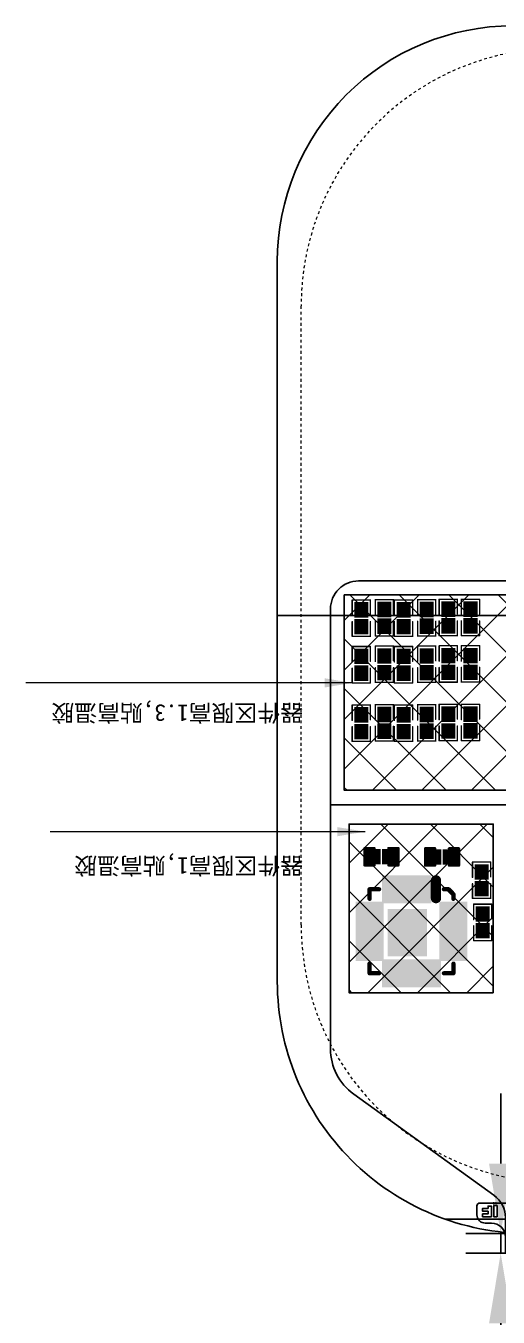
# Model space of a CAD drawing. Header units: inches. Extents: x 1765 to 5217, y -1519 to 441.
# Drawn here: x 4181.76 to 4198.64, y -1301.15 to -1255.02 of the extents above; entities that cross this region are included whole.
import ezdxf

# ---------------------------------------------------------------- set-up
doc = ezdxf.new("R2010")
doc.units = ezdxf.units.IN
doc.header["$MEASUREMENT"] = 0
doc.linetypes.add('CENTER', pattern=[0.6, 0.375, -0.075, 0.075, -0.075])
doc.linetypes.add('DOT', pattern=[0.2, 0.1, -0.1])
doc.layers.add('AA', color=7, linetype='Continuous', lineweight=13)
doc.layers.add('DIM', color=3, linetype='Continuous', lineweight=15)
for name, color, linetype in [('FPC', 7, 'Continuous'), ('TOPLAYER', 1, 'Continuous'), ('TOPOVERLAY', 2, 'Continuous'), ('TOPPASTE', 8, 'Continuous'), ('TOPSOLDER', 216, 'Continuous')]:
    doc.layers.add(name, color=color, linetype=linetype)
doc.styles.add('TITLE', font='arial.ttf')
doc.styles.add('宋体', font='')
doc.styles.get('宋体').set_extended_font_data('SimSun')
doc.dimstyles.new('ISO-25', dxfattribs={"dimtxt": 2, "dimasz": 2.5, "dimexe": 1.25, "dimexo": 0.625, "dimtad": 0, "dimrnd": 0.005, "dimdsep": 46, "dimtxsty": '宋体', "dimcen": 2.5, "dimclrd": 3, "dimclre": 3, "dimclrt": 3, "dimadec": 0, "dimazin": 0, "dimtfac": 1, "dimtmove": 0, "dimatfit": 3, "dimfxl": 0, "dimarcsym": 0})
doc.dimstyles.new('ISO-25$7', dxfattribs={"dimscale": 0.5, "dimtxt": 2.5, "dimasz": 2, "dimexe": 1.25, "dimexo": 0.625, "dimtad": 0, "dimdsep": 46, "dimtxsty": 'TITLE', "dimcen": 2.5, "dimclrd": 7, "dimclre": 256, "dimclrt": 7, "dimadec": 0, "dimazin": 0, "dimtfac": 1, "dimtmove": 0, "dimatfit": 0, "dimfxl": 0, "dimlwd": 9, "dimlwe": 9, "dimarcsym": 0})
pattern_1 = [(225, (7869.7683, -2803.9446), (0.88388348, -0.88388348), []), (315, (7869.7683, -2803.9446), (0.88388348, 0.88388348), [])]

# ---------------------------------------------------------------- blocks, each defined once
blk = doc.blocks.new('*D121')
at = {"layer": 'Defpoints', "color": 0, "transparency": 16777216}
for p in [(4208.151, -1298.16), (4198.734, -1298.86), (4208.151, -1298.86)]:
    blk.add_point(p, dxfattribs=at)
at = {"layer": 'DIM', "color": 3, "lineweight": -2, "transparency": 16777216}
for p, q in [((4198.734, -1295.66), (4198.734, -1293.16)), ((4207.526, -1298.16), (4197.484, -1298.16)), ((4198.734, -1298.16), (4198.734, -1298.86)), ((4207.526, -1298.86), (4197.484, -1298.86)), ((4198.734, -1301.36), (4198.734, -1303.871))]:
    blk.add_line(p, q, dxfattribs=at)
at = {"layer": 'DIM', "color": 3, "transparency": 16777216}
for points in [[(4198.318, -1295.66), (4199.151, -1295.66), (4198.734, -1298.16)], [(4198.318, -1301.36), (4199.151, -1301.36), (4198.734, -1298.86)]]:
    blk.add_solid(points, dxfattribs=at)
at = {"layer": 'DIM', "color": 3, "transparency": 16777216, "insert": (4198.734, -1306.479), "char_height": 2, "attachment_point": 5, "rotation": 90, "style": '宋体'}
blk.add_mtext('0.7', dxfattribs=at)
blk = doc.blocks.new('IC_CHSC6413_5')
at = {"layer": 'TOPLAYER', "const_width": 0.170002}
blk.add_lwpolyline([(-0.314998, 0), (0.314998, 0)], dxfattribs=at)
at = {"layer": 'TOPLAYER', "const_width": 0.085001}
for points in [[(-0.357497, 0, 1), (-0.272499, 0, 1)], [(0.272499, 0, 1), (0.357497, 0, 1)]]:
    blk.add_lwpolyline(points, format="xyb", close=True, dxfattribs=at)
at = {"layer": 'TOPLAYER'}
for points in [[(0.539991, 0.224993), (0.709993, 0.224993), (0.539991, 1.024992), (0.709993, 1.024992)], [(0.890003, 0.224993), (1.060005, 0.224993), (0.890003, 1.024992), (1.060005, 1.024992)], [(1.23999, 0.224993), (1.409992, 0.224993), (1.23999, 1.024992), (1.409992, 1.024992)], [(1.590002, 0.224993), (1.760004, 0.224993), (1.590002, 1.024992), (1.760004, 1.024992)], [(1.939988, 0.224993), (2.109991, 0.224993), (1.939988, 1.024992), (2.109991, 1.024992)], [(2.29, 0.224993), (2.460003, 0.224993), (2.29, 1.024992), (2.460003, 1.024992)], [(2.599995, 0.085001), (2.599995, -0.085001), (3.399993, 0.085001), (3.399993, -0.085001)], [(0.399999, -0.435013), (0.399999, -0.265011), (-0.399999, -0.435013), (-0.399999, -0.265011)], [(0.799998, -1.625021), (2.299995, -1.625021), (0.799998, -0.425023), (2.299995, -0.425023)], [(2.599995, -0.265011), (2.599995, -0.435013), (3.399993, -0.265011), (3.399993, -0.435013)], [(0.399999, -0.785), (0.399999, -0.614997), (-0.399999, -0.785), (-0.399999, -0.614997)], [(2.599995, -0.614997), (2.599995, -0.785), (3.399993, -0.614997), (3.399993, -0.785)], [(0.399999, -1.135012), (0.399999, -0.96501), (-0.399999, -1.135012), (-0.399999, -0.965009)], [(0.399999, -1.484998), (0.399999, -1.314996), (-0.399999, -1.484998), (-0.399999, -1.314996)], [(2.599995, -0.965009), (2.599995, -1.135012), (3.399993, -0.965009), (3.399993, -1.135012)], [(2.599995, -1.314996), (2.599995, -1.484998), (3.399993, -1.314996), (3.399993, -1.484998)], [(0.399999, -1.83501), (0.399999, -1.665008), (-0.399999, -1.83501), (-0.399999, -1.665008)], [(2.599995, -1.665008), (2.599995, -1.83501), (3.399993, -1.665008), (3.399993, -1.83501)], [(0.709994, -1.975002), (0.539991, -1.975002), (0.709994, -2.775001), (0.539991, -2.775001)], [(1.060006, -1.975002), (0.890003, -1.975002), (1.060005, -2.775001), (0.890003, -2.775001)], [(1.409992, -1.975002), (1.23999, -1.975002), (1.409992, -2.775001), (1.23999, -2.775001)], [(1.760004, -1.975002), (1.590002, -1.975002), (1.760004, -2.775001), (1.590002, -2.775001)], [(2.109991, -1.975002), (1.939989, -1.975002), (2.109991, -2.775001), (1.939989, -2.775001)], [(2.460003, -1.975002), (2.290001, -1.975002), (2.460003, -2.775001), (2.290001, -2.775001)]]:
    blk.add_solid(points, dxfattribs=at)
at = {"layer": 'TOPOVERLAY'}
for points, const_width in [([(0.172974, 0.624992), (0, 0.452018)], 0.15), ([(0, 0.452018), (0, 0.281991)], 0.15), ([(0.172974, 0.624992), (0.343002, 0.624992)], 0.15), ([(2.656992, 0.624992), (2.999991, 0.624992)], 0.150012), ([(2.999994, 0.62499), (2.999994, 0.281991)], 0.150012), ([(0, -2.032), (0, -2.374999)], 0.150012), ([(0.000003, -2.375002), (0.343002, -2.375002)], 0.150012), ([(2.656992, -2.375002), (2.999991, -2.375002)], 0.150012), ([(2.999994, -2.032), (2.999994, -2.374999)], 0.150012)]:
    blk.add_lwpolyline(points, dxfattribs=dict(at, const_width=const_width))
for points, const_width in [([(-0.037501, 0.452018, 1), (0.037501, 0.452018, 1)], 0.074999), ([(-0.037501, 0.452018, 1), (0.037501, 0.452018, 1)], 0.074999), ([(0.135473, 0.624992, 1), (0.210475, 0.624992, 1)], 0.074999), ([(0.135473, 0.624992, 1), (0.210475, 0.624992, 1)], 0.074999), ([(0.305501, 0.624992, 1), (0.380502, 0.624992, 1)], 0.074999), ([(2.619489, 0.624992, 1), (2.694495, 0.624992, 1)], 0.075006), ([(2.962488, 0.624992, 1), (3.037495, 0.624992, 1)], 0.075006), ([(2.962491, 0.62499, 1), (3.037497, 0.62499, 1)], 0.075006), ([(-0.037501, 0.281991, 1), (0.037501, 0.281991, 1)], 0.074999), ([(2.962491, 0.281991, 1), (3.037497, 0.281991, 1)], 0.075006), ([(-0.037503, -2.032, 1), (0.037503, -2.032, 1)], 0.075006), ([(-0.037503, -2.374999, 1), (0.037503, -2.374999, 1)], 0.075006), ([(-0.037501, -2.375002, 1), (0.037506, -2.375002, 1)], 0.075006), ([(0.305499, -2.375002, 1), (0.380505, -2.375002, 1)], 0.075006), ([(2.619489, -2.375002, 1), (2.694495, -2.375002, 1)], 0.075006), ([(2.962488, -2.375002, 1), (3.037495, -2.375002, 1)], 0.075006), ([(2.962491, -2.032, 1), (3.037497, -2.032, 1)], 0.075006), ([(2.962491, -2.374999, 1), (3.037497, -2.374999, 1)], 0.075006)]:
    blk.add_lwpolyline(points, format="xyb", close=True, dxfattribs=dict(at, const_width=const_width))
at = {"layer": 'TOPPASTE', "const_width": 0.170002}
blk.add_lwpolyline([(-0.314998, 0), (0.314998, 0)], dxfattribs=at)
at = {"layer": 'TOPPASTE', "const_width": 0.085001}
for points in [[(-0.357497, 0, 1), (-0.272499, 0, 1)], [(0.272499, 0, 1), (0.357497, 0, 1)]]:
    blk.add_lwpolyline(points, format="xyb", close=True, dxfattribs=at)
at = {"layer": 'TOPPASTE'}
for points in [[(0.539991, 0.224993), (0.709993, 0.224993), (0.539991, 1.024992), (0.709993, 1.024992)], [(0.890003, 0.224993), (1.060005, 0.224993), (0.890003, 1.024992), (1.060005, 1.024992)], [(1.23999, 0.224993), (1.409992, 0.224993), (1.23999, 1.024992), (1.409992, 1.024992)], [(1.590002, 0.224993), (1.760004, 0.224993), (1.590002, 1.024992), (1.760004, 1.024992)], [(1.939988, 0.224993), (2.109991, 0.224993), (1.939988, 1.024992), (2.109991, 1.024992)], [(2.29, 0.224993), (2.460003, 0.224993), (2.29, 1.024992), (2.460003, 1.024992)], [(2.599995, 0.085001), (2.599995, -0.085001), (3.399993, 0.085001), (3.399993, -0.085001)], [(0.399999, -0.435013), (0.399999, -0.265011), (-0.399999, -0.435013), (-0.399999, -0.265011)], [(0.799998, -1.625021), (2.299995, -1.625021), (0.799998, -0.425023), (2.299995, -0.425023)], [(2.599995, -0.265011), (2.599995, -0.435013), (3.399993, -0.265011), (3.399993, -0.435013)], [(0.399999, -0.785), (0.399999, -0.614997), (-0.399999, -0.785), (-0.399999, -0.614997)], [(2.599995, -0.614997), (2.599995, -0.785), (3.399993, -0.614997), (3.399993, -0.785)], [(0.399999, -1.135012), (0.399999, -0.96501), (-0.399999, -1.135012), (-0.399999, -0.965009)], [(0.399999, -1.484998), (0.399999, -1.314996), (-0.399999, -1.484998), (-0.399999, -1.314996)], [(2.599995, -0.965009), (2.599995, -1.135012), (3.399993, -0.965009), (3.399993, -1.135012)], [(2.599995, -1.314996), (2.599995, -1.484998), (3.399993, -1.314996), (3.399993, -1.484998)], [(0.399999, -1.83501), (0.399999, -1.665008), (-0.399999, -1.83501), (-0.399999, -1.665008)], [(2.599995, -1.665008), (2.599995, -1.83501), (3.399993, -1.665008), (3.399993, -1.83501)], [(0.709994, -1.975002), (0.539991, -1.975002), (0.709994, -2.775001), (0.539991, -2.775001)], [(1.060006, -1.975002), (0.890003, -1.975002), (1.060005, -2.775001), (0.890003, -2.775001)], [(1.409992, -1.975002), (1.23999, -1.975002), (1.409992, -2.775001), (1.23999, -2.775001)], [(1.760004, -1.975002), (1.590002, -1.975002), (1.760004, -2.775001), (1.590002, -2.775001)], [(2.109991, -1.975002), (1.939989, -1.975002), (2.109991, -2.775001), (1.939989, -2.775001)], [(2.460003, -1.975002), (2.290001, -1.975002), (2.460003, -2.775001), (2.290001, -2.775001)]]:
    blk.add_solid(points, dxfattribs=at)
at = {"layer": 'TOPSOLDER', "const_width": 0.370002}
blk.add_lwpolyline([(-0.314998, 0), (0.314998, 0)], dxfattribs=at)
at = {"layer": 'TOPSOLDER', "const_width": 0.185001}
for points in [[(-0.407497, 0, 1), (-0.222499, 0, 1)], [(0.222499, 0, 1), (0.407497, 0, 1)]]:
    blk.add_lwpolyline(points, format="xyb", close=True, dxfattribs=at)
at = {"layer": 'TOPSOLDER'}
for points in [[(0.439991, 0.124993), (0.809993, 0.124993), (0.439991, 1.124991), (0.809993, 1.124991)], [(0.790003, 0.124993), (1.160005, 0.124993), (0.790003, 1.124991), (1.160005, 1.124991)], [(1.13999, 0.124993), (1.509992, 0.124993), (1.13999, 1.124991), (1.509992, 1.124991)], [(1.490002, 0.124993), (1.860004, 0.124993), (1.490002, 1.124991), (1.860004, 1.124991)], [(1.839989, 0.124993), (2.20999, 0.124993), (1.839989, 1.124991), (2.20999, 1.124991)], [(2.190001, 0.124993), (2.560002, 0.124993), (2.190001, 1.124991), (2.560002, 1.124991)], [(2.499995, 0.185001), (2.499995, -0.185001), (3.499993, 0.185001), (3.499993, -0.185001)], [(0.499999, -0.535013), (0.499999, -0.165011), (-0.499999, -0.535013), (-0.499999, -0.165011)], [(0.699999, -1.725021), (2.399995, -1.725021), (0.699999, -0.325023), (2.399995, -0.325023)], [(2.499995, -0.165011), (2.499995, -0.535013), (3.499993, -0.165011), (3.499993, -0.535013)], [(0.499999, -0.884999), (0.499999, -0.514998), (-0.499999, -0.884999), (-0.499999, -0.514998)], [(0.499999, -1.235011), (0.499999, -0.86501), (-0.499999, -1.235011), (-0.499999, -0.86501)], [(2.499995, -0.514998), (2.499995, -0.884999), (3.499993, -0.514998), (3.499993, -0.884999)], [(2.499995, -0.86501), (2.499995, -1.235011), (3.499993, -0.86501), (3.499993, -1.235011)], [(0.499999, -1.584998), (0.499999, -1.214996), (-0.499999, -1.584998), (-0.499999, -1.214996)], [(2.499995, -1.214996), (2.499995, -1.584998), (3.499993, -1.214996), (3.499993, -1.584998)], [(0.499999, -1.93501), (0.499999, -1.565008), (-0.499999, -1.93501), (-0.499999, -1.565008)], [(2.499995, -1.565008), (2.499995, -1.93501), (3.499993, -1.565008), (3.499993, -1.93501)], [(0.809993, -1.875003), (0.439992, -1.875003), (0.809993, -2.875001), (0.439992, -2.875001)], [(1.160005, -1.875003), (0.790004, -1.875003), (1.160005, -2.875001), (0.790003, -2.875001)], [(1.509992, -1.875003), (1.13999, -1.875003), (1.509992, -2.875001), (1.13999, -2.875001)], [(1.860004, -1.875003), (1.490002, -1.875003), (1.860004, -2.875001), (1.490002, -2.875001)], [(2.209991, -1.875003), (1.839989, -1.875003), (2.20999, -2.875001), (1.839989, -2.875001)], [(2.560003, -1.875003), (2.190001, -1.875003), (2.560003, -2.875001), (2.190001, -2.875001)]]:
    blk.add_solid(points, dxfattribs=at)
blk = doc.blocks.new('0201_3')
at = {"layer": 'TOPLAYER'}
for points in [[(-0.174998, -0.174998), (0.174998, -0.174998), (-0.174998, 0.174998), (0.174998, 0.174998)], [(0.425, -0.174998), (0.774997, -0.174998), (0.425, 0.174998), (0.774997, 0.174998)]]:
    blk.add_solid(points, dxfattribs=at)
at = {"layer": 'TOPOVERLAY', "const_width": 0.1}
for points in [[(0.045593, 0.299999), (-0.299999, 0.299999)], [(-0.299999, 0.299999), (-0.299999, -0.299999)], [(0.898144, 0.299999), (0.554406, 0.299999)], [(0.899998, 0.298145), (0.899998, -0.299999)], [(0.045593, -0.299999), (-0.299999, -0.299999)], [(0.899998, -0.299999), (0.554406, -0.299999)]]:
    blk.add_lwpolyline(points, dxfattribs=at)
at = {"layer": 'TOPOVERLAY', "const_width": 0.05}
for points in [[(-0.324998, 0.299999, 1), (-0.275001, 0.299999, 1)], [(-0.324998, 0.299999, 1), (-0.275001, 0.299999, 1)], [(0.020594, 0.299999, 1), (0.070592, 0.299999, 1)], [(0.529407, 0.299999, 1), (0.579404, 0.299999, 1)], [(0.873145, 0.299999, 1), (0.923143, 0.299999, 1)], [(0.875, 0.298145, 1), (0.924997, 0.298145, 1)], [(-0.324998, -0.299999, 1), (-0.275001, -0.299999, 1)], [(-0.324998, -0.299999, 1), (-0.275001, -0.299999, 1)], [(0.020594, -0.299999, 1), (0.070592, -0.299999, 1)], [(0.529407, -0.299999, 1), (0.579404, -0.299999, 1)], [(0.875, -0.299999, 1), (0.924997, -0.299999, 1)], [(0.875, -0.299999, 1), (0.924997, -0.299999, 1)]]:
    blk.add_lwpolyline(points, format="xyb", close=True, dxfattribs=at)
at = {"layer": 'TOPPASTE'}
for points in [[(-0.174998, -0.174998), (0.174998, -0.174998), (-0.174998, 0.174998), (0.174998, 0.174998)], [(0.425, -0.174998), (0.774997, -0.174998), (0.425, 0.174998), (0.774997, 0.174998)]]:
    blk.add_solid(points, dxfattribs=at)
at = {"layer": 'TOPSOLDER'}
for points in [[(-0.274998, -0.274998), (0.274998, -0.274998), (-0.274998, 0.274998), (0.274998, 0.274998)], [(0.325001, -0.274998), (0.874997, -0.274998), (0.325001, 0.274998), (0.874997, 0.274998)]]:
    blk.add_solid(points, dxfattribs=at)
blk = doc.blocks.new('0201_29')
at = {"layer": 'TOPLAYER'}
for points in [[(-0.174998, -0.15), (0.174998, -0.15), (-0.174998, 0.15), (0.174998, 0.15)], [(0.421592, -0.15), (0.771589, -0.15), (0.421592, 0.15), (0.771589, 0.15)]]:
    blk.add_solid(points, dxfattribs=at)
at = {"layer": 'TOPOVERLAY', "const_width": 0.05}
for points in [[(-0.349999, 0.325001), (-0.349999, -0.325001)], [(-0.349999, 0.325001), (0.175001, 0.325001)], [(0.399999, 0.325001), (0.950001, 0.325001)], [(0.950001, 0.325001), (0.950001, -0.325001)], [(-0.349999, -0.325001), (0.175001, -0.325001)], [(0.425, -0.325001), (0.950001, -0.325001)]]:
    blk.add_lwpolyline(points, dxfattribs=at)
at = {"layer": 'TOPOVERLAY', "const_width": 0.024999}
for points in [[(-0.362499, 0.325001, 1), (-0.3375, 0.325001, 1)], [(-0.362499, 0.325001, 1), (-0.3375, 0.325001, 1)], [(0.162502, 0.325001, 1), (0.1875, 0.325001, 1)], [(0.3875, 0.325001, 1), (0.412499, 0.325001, 1)], [(0.937501, 0.325001, 1), (0.9625, 0.325001, 1)], [(0.937501, 0.325001, 1), (0.9625, 0.325001, 1)], [(-0.362499, -0.325001, 1), (-0.3375, -0.325001, 1)], [(-0.362499, -0.325001, 1), (-0.3375, -0.325001, 1)], [(0.162502, -0.325001, 1), (0.1875, -0.325001, 1)], [(0.412501, -0.325001, 1), (0.4375, -0.325001, 1)], [(0.937501, -0.325001, 1), (0.9625, -0.325001, 1)], [(0.937501, -0.325001, 1), (0.9625, -0.325001, 1)]]:
    blk.add_lwpolyline(points, format="xyb", close=True, dxfattribs=at)
at = {"layer": 'TOPPASTE'}
for points in [[(-0.174998, -0.15), (0.174998, -0.15), (-0.174998, 0.15), (0.174998, 0.15)], [(0.421592, -0.15), (0.771589, -0.15), (0.421592, 0.15), (0.771589, 0.15)]]:
    blk.add_solid(points, dxfattribs=at)
at = {"layer": 'TOPSOLDER'}
for points in [[(-0.276598, -0.2516), (0.276598, -0.2516), (-0.276598, 0.2516), (0.276598, 0.2516)], [(0.319992, -0.2516), (0.873188, -0.2516), (0.319992, 0.2516), (0.873188, 0.2516)]]:
    blk.add_solid(points, dxfattribs=at)

msp = doc.modelspace()

# ---------------------------------------------------------------- hatches: boundary and pattern name
h = msp.add_hatch()
h.set_pattern_fill('ANSI37', color=3, scale=10, style=0)
h.set_pattern_definition(pattern_1)
h.paths.add_polyline_path([(4205.343, -1275.352), (4193.143, -1275.352), (4193.143, -1282.328), (4205.343, -1282.328)])
h = msp.add_hatch()
h.set_pattern_fill('ANSI37', color=3, scale=10, style=0)
h.set_pattern_definition(pattern_1)
h.paths.add_polyline_path([(4198.47, -1289.559), (4193.313, -1289.559), (4193.313, -1283.534), (4198.47, -1283.534)])

# ---------------------------------------------------------------- linework, layer by layer
at = {"color": 1, "linetype": 'CENTER'}
msp.add_line((4224.686, -1276.08), (4191.599, -1276.08), dxfattribs=at)
msp.add_line((4219.551, -1297.64), (4196.734, -1297.64))
msp.add_line((4219.551, -1297.64), (4196.734, -1297.64))
msp.add_lwpolyline([(4225.536, -1263.445), (4225.536, -1289.16, -0.414214), (4216.536, -1298.16), (4199.749, -1298.16, -0.414214), (4190.749, -1289.16), (4190.749, -1263.445, -0.414214), (4199.169, -1255.025), (4217.116, -1255.025, -0.414214)], format="xyb", close=True)
msp.add_lwpolyline([(4225.536, -1263.445), (4225.536, -1289.16, -0.414214), (4216.536, -1298.16), (4199.749, -1298.16, -0.414214), (4190.749, -1289.16), (4190.749, -1263.445, -0.414214), (4199.169, -1255.025), (4217.116, -1255.025, -0.414214)], format="xyb", close=True)
at = {"color": 251, "elevation": 0}
msp.add_lwpolyline([(4206.148, -1274.296), (4206.148, -1282.85), (4192.649, -1282.85)], dxfattribs=at)
at = {"color": 6}
msp.add_lwpolyline([(4205.343, -1275.352), (4193.143, -1275.352), (4193.143, -1282.328), (4205.343, -1282.328)], close=True, dxfattribs=at)
at = {"color": 1, "flags": 128}
msp.add_lwpolyline([(4208.143, -1276.08), (4190.749, -1276.08)], dxfattribs=at)
for points in [[(4198.47, -1289.559), (4193.313, -1289.559), (4193.313, -1283.534), (4198.47, -1283.534)], [(4198.084, -1297.56), (4198.404, -1297.56), (4198.404, -1297.18), (4198.284, -1297.18), (4198.284, -1297.26), (4198.084, -1297.26), (4198.084, -1297.36), (4198.284, -1297.36), (4198.284, -1297.46), (4198.084, -1297.46)], [(4198.604, -1297.16), (4198.484, -1297.16), (4198.484, -1297.56), (4198.604, -1297.56)]]:
    msp.add_lwpolyline(points, close=True)
at = {"layer": 'AA', "color": 1, "linetype": 'DOT'}
msp.add_lwpolyline([(4191.599, -1265.025, -0.414214), (4200.799, -1255.825), (4215.486, -1255.825, -0.414214), (4224.686, -1265.025), (4224.686, -1287.136, -0.414214), (4215.486, -1296.336), (4200.799, -1296.336, -0.414214), (4191.599, -1287.136)], format="xyb", close=True, dxfattribs=at)
msp.add_lwpolyline([(4191.599, -1265.025, -0.414214), (4200.799, -1255.825), (4215.486, -1255.825, -0.414214), (4224.686, -1265.025), (4224.686, -1287.136, -0.414214), (4215.486, -1296.336), (4200.799, -1296.336, -0.414214), (4191.599, -1287.136)], format="xyb", close=True, dxfattribs=at)
at = {"layer": 'FPC', "color": 2, "lineweight": -3}
for points in [[(4231.4, -1285.059, -0.414214), (4229.4, -1287.059), (4219.747, -1287.059, -0.414214), (4218.747, -1286.059), (4218.747, -1283.259, 0.414067), (4217.747, -1282.259, -0.414067), (4216.748, -1281.259), (4216.748, -1276.852, 0.414214), (4214.748, -1274.852), (4193.649, -1274.852, 0.414214), (4192.649, -1275.852), (4192.649, -1291.558, 0.241069), (4193.48, -1293.18), (4198.489, -1296.791, -0.241069), (4198.904, -1297.602), (4198.904, -1298.86)], [(4198.904, -1298.86), (4198.904, -1298.287, 0.414214), (4198.404, -1297.787), (4198.184, -1297.787, -0.414214), (4197.884, -1297.487), (4197.884, -1297.17, -0.414214), (4197.984, -1297.07), (4204.104, -1297.07, -0.414214), (4204.204, -1297.17), (4204.204, -1297.487, -0.414214), (4203.904, -1297.787), (4203.316, -1297.787, 0.088885), (4202.969, -1297.85), (4202.585, -1297.992, 0.313776), (4201.933, -1298.929)]]:
    msp.add_lwpolyline(points, format="xyb", dxfattribs=at)

# ---------------------------------------------------------------- block references
for name, p, rotation in [('0201_29', (4193.75, -1276.481), 90), ('0201_29', (4194.577, -1276.465), 90), ('0201_29', (4195.261, -1276.481), 90), ('0201_29', (4196.087, -1276.465), 90), ('0201_29', (4196.859, -1276.456), 90), ('0201_29', (4197.653, -1276.454), 90), ('0201_29', (4193.75, -1278.142), 90), ('0201_29', (4194.577, -1278.126), 90), ('0201_29', (4195.261, -1278.142), 90), ('0201_29', (4196.087, -1278.126), 90), ('0201_29', (4196.859, -1278.117), 90), ('0201_29', (4197.653, -1278.114), 90), ('0201_29', (4193.75, -1280.232), 90), ('0201_29', (4194.577, -1280.216), 90), ('0201_29', (4195.261, -1280.232), 90), ('0201_29', (4196.087, -1280.216), 90), ('0201_29', (4196.859, -1280.207), 90), ('0201_29', (4197.653, -1280.204), 90), ('0201_29', (4198.051, -1285.84), 90), ('IC_CHSC6413_5', (4196.42, -1285.862), 270), ('0201_29', (4198.089, -1287.344), 90)]:
    msp.add_blockref(name, p, dxfattribs=dict(rotation=rotation))
for p in [(4194.171, -1284.701), (4196.337, -1284.708)]:
    msp.add_blockref('0201_3', p)

# ---------------------------------------------------------------- texts
at = {"insert": (4198.604, -1297.025), "char_height": 0.1, "width": 0.14979, "attachment_point": 3}
msp.add_mtext('26', dxfattribs=at)
at = {"layer": 'DIM', "char_height": 0.6, "width": 16.62071, "attachment_point": 1, "rotation": 180, "style": '宋体'}
for s, insert in [('器件区限高1.3,贴高温胶', (4191.668, -1279.866)), ('器件区限高1,贴高温胶', (4191.668, -1285.324))]:
    msp.add_mtext(s, dxfattribs=dict(at, insert=insert))

# ---------------------------------------------------------------- dimensions: what is measured, and where the dimension line sits
at = {"layer": 'DIM'}
dim = msp.add_linear_dim(base=(4198.734, -1298.86), p1=(4208.151, -1298.16), p2=(4208.151, -1298.86), angle=90, dimstyle='ISO-25', dxfattribs=at)
dim.commit()
dim.dimension.update_dxf_attribs({"geometry": '*D121', "text_midpoint": (4198.734, -1306.479), "dimtype": 160})

# ---------------------------------------------------------------- leaders
for points in [[(4193.438, -1278.492), (4181.758, -1278.492)], [(4193.89, -1283.806), (4182.634, -1283.806)]]:
    msp.add_leader(points, dimstyle='ISO-25$7', override={"dimgap": 0.625, "dimtad": 0})

doc.saveas('drawing.dxf')
